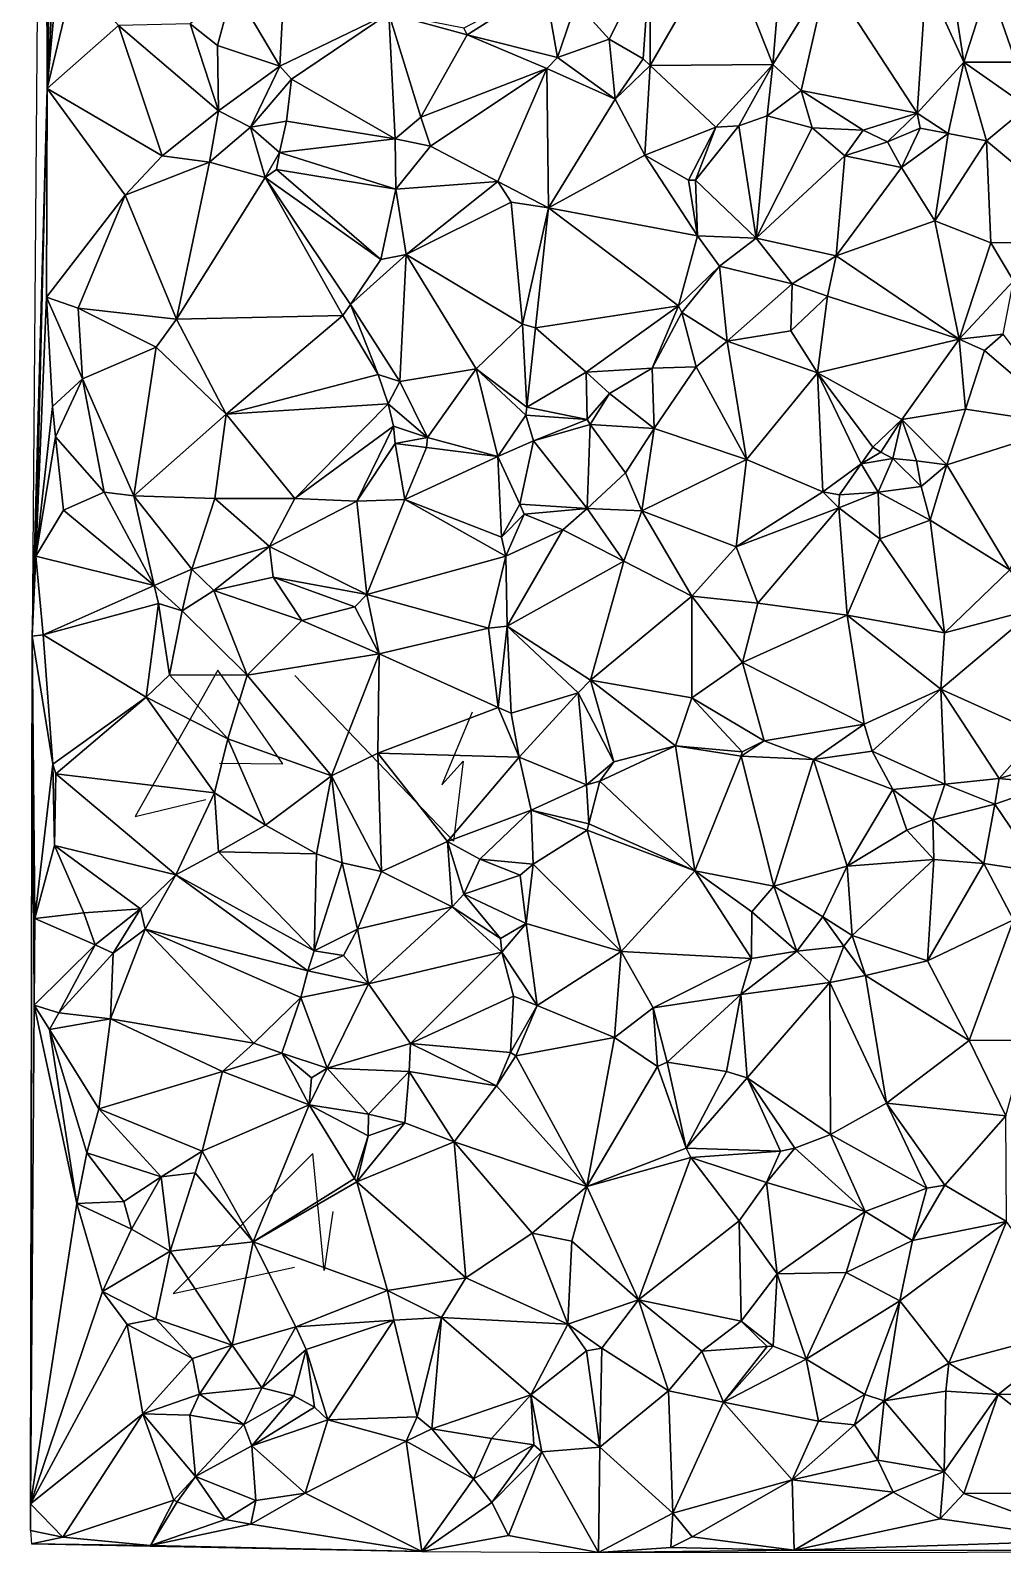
# Model space of a CAD drawing. Header units: metres. Extents: x -15 to 15, y -15.2 to 15.7.
# Drawn here: x -14.99 to -4.99, y -14.99 to 0.67 of the extents above; entities that cross this region are included whole.
import ezdxf

# ---------------------------------------------------------------- set-up
doc = ezdxf.new("R2010")
doc.units = ezdxf.units.M
doc.layers.add('CRACKS', color=1, linetype='Continuous')
doc.layers.add('STREET_MESH', color=7, linetype='Continuous')

msp = doc.modelspace()

# ---------------------------------------------------------------- linework, layer by layer
at = {"layer": 'CRACKS'}
for points in [[(-13.049, -6.866, 0.1), (-12.396, -6.874, 0.1), (-13.066, -5.911, 0.1), (-13.917, -7.415, 0.1), (-13.188, -7.242, 0.1)], [(-10.45, -6.341, 0.1), (-10.762, -7.09, 0.1), (-10.542, -6.846, 0.1), (-10.643, -7.668, 0.1), (-12.274, -5.963, 0.1)], [(-11.882, -11.481, 0.1), (-11.971, -12.086, 0.1), (-12.088, -10.884, 0.1), (-13.524, -12.325, 0.1), (-12.278, -12.053, 0.1)]]:
    msp.add_polyline3d(points, dxfattribs=at)
at = {"layer": 'STREET_MESH'}
for points in [[(-14.975, -5.561), (-14.823, 0.075), (-14.849, 10.313)], [(-14.823, 0.075), (-14.705, 7.824), (-14.849, 10.313)], [(-14.669, 7.386), (-14.705, 7.824), (-14.823, 0.075)], [(-14.533, 5.15), (-14.669, 7.386), (-14.823, 0.075)], [(-14.503, 3.61), (-14.533, 5.15), (-14.823, 0.075)], [(-14.543, 1.237), (-14.503, 3.61), (-14.823, 0.075)], [(-12.364, 1.574), (-12.909, 1.121), (-12.43, 0.308)], [(-11.306, 0.847), (-12.364, 1.574), (-12.43, 0.308)], [(-8.619, 1.418), (-8.619, 0.312), (-7.868, 1.618)], [(-8.619, 0.312), (-7.358, 0.322), (-7.868, 1.618)], [(-7.868, 1.618), (-7.358, 0.322), (-7.253, 1.552)], [(-9.041, 0.584), (-8.619, 1.418), (-9.381, 0.958)], [(-9.041, 0.584), (-8.69, 0.381), (-8.619, 1.418)], [(-8.619, 1.418), (-8.69, 0.381), (-8.619, 0.312)], [(-7.358, 0.322), (-6.795, 1.238), (-7.253, 1.552)], [(-14.087, 0.726), (-14.543, 1.237), (-14.823, 0.075)], [(-12.909, 1.121), (-13.352, 0.741), (-13.071, 0.52)], [(-12.909, 1.121), (-13.071, 0.52), (-12.43, 0.308)], [(-9.703, 1.136), (-10.536, 0.699), (-10.501, 0.628)], [(-9.572, 0.395), (-9.703, 1.136), (-10.501, 0.628)], [(-9.703, 1.136), (-9.572, 0.395), (-9.381, 0.958)], [(-6.795, 1.238), (-7.358, 0.322), (-7.065, 0.055)], [(-5.871, -0.176), (-6.795, 1.238), (-7.065, 0.055)], [(-5.871, -0.176), (-5.78, 1.2), (-6.795, 1.238)], [(-5.78, 1.2), (-5.871, -0.176), (-5.392, 0.347)], [(-5.519, 1.178), (-5.78, 1.2), (-5.392, 0.347)], [(-5.134, 1.15), (-5.519, 1.178), (-5.392, 0.347)], [(-4.856, 0.348), (-5.134, 1.15), (-5.392, 0.347)], [(-5.134, 1.15), (-4.856, 0.348), (-4.538, 0.979)], [(-9.572, 0.395), (-9.041, 0.584), (-9.381, 0.958)], [(-12.31, 0.173), (-11.306, 0.847), (-12.43, 0.308)], [(-12.31, 0.173), (-11.241, -0.441), (-11.306, 0.847)], [(-10.536, 0.699), (-11.306, 0.847), (-10.501, 0.628)], [(-11.306, 0.847), (-10.979, -0.22), (-10.501, 0.628)], [(-11.241, -0.441), (-10.979, -0.22), (-11.306, 0.847)], [(-13.64, -0.615), (-14.087, 0.726), (-14.823, 0.075)], [(-13.061, -0.152), (-13.352, 0.741), (-14.087, 0.726)], [(-13.061, -0.152), (-14.087, 0.726), (-13.64, -0.615)], [(-13.071, 0.52), (-13.352, 0.741), (-13.061, -0.152)], [(-10.979, -0.22), (-9.682, 0.282), (-10.501, 0.628)], [(-9.682, 0.282), (-9.572, 0.395), (-10.501, 0.628)], [(-13.071, 0.52), (-13.061, -0.152), (-12.43, 0.308)], [(-9.041, 0.584), (-9.572, 0.395), (-8.979, -0.034)], [(-8.69, 0.381), (-9.041, 0.584), (-8.979, -0.034)], [(-8.979, -0.034), (-9.572, 0.395), (-9.682, 0.282)], [(-8.69, 0.381), (-8.979, -0.034), (-8.619, 0.312)], [(-7.358, 0.322), (-8.619, 0.312), (-7.943, -0.321)], [(-7.705, -0.306), (-7.358, 0.322), (-7.943, -0.321)], [(-7.705, -0.306), (-7.416, -0.206), (-7.358, 0.322)], [(-7.358, 0.322), (-7.416, -0.206), (-7.065, 0.055)], [(-5.871, -0.176), (-5.552, -0.387), (-5.392, 0.347)], [(-5.552, -0.387), (-5.158, -0.463), (-5.392, 0.347)], [(-4.738, -0.111), (-4.856, 0.348), (-5.392, 0.347)], [(-5.158, -0.463), (-4.738, -0.111), (-5.392, 0.347)], [(-13.061, -0.152), (-12.73, -0.322), (-12.43, 0.308)], [(-12.73, -0.322), (-12.31, 0.173), (-12.43, 0.308)], [(-12.31, 0.173), (-12.73, -0.322), (-12.36, -0.258)], [(-11.241, -0.441), (-12.31, 0.173), (-12.36, -0.258)], [(-10.979, -0.22), (-10.88, -0.516), (-9.682, 0.282)], [(-9.682, 0.282), (-10.88, -0.516), (-10.185, -0.882)], [(-9.663, -1.151), (-9.682, 0.282), (-10.185, -0.882)], [(-9.663, -1.151), (-8.979, -0.034), (-9.682, 0.282)], [(-8.979, -0.034), (-8.672, -0.608), (-8.619, 0.312)], [(-8.619, 0.312), (-8.672, -0.608), (-7.943, -0.321)], [(-14.975, -5.561), (-14.94, -4.735), (-14.823, 0.075)], [(-14.823, 0.075), (-14.94, -4.735), (-14.828, -2.07)], [(-14.018, -1.022), (-14.823, 0.075), (-14.828, -2.07)], [(-14.018, -1.022), (-13.64, -0.615), (-14.823, 0.075)], [(-7.416, -0.206), (-6.951, -0.328), (-7.065, 0.055)], [(-6.951, -0.328), (-6.429, -0.352), (-7.065, 0.055)], [(-6.429, -0.352), (-5.871, -0.176), (-7.065, 0.055)], [(-13.151, -0.68), (-13.061, -0.152), (-13.64, -0.615)], [(-13.151, -0.68), (-12.73, -0.322), (-13.061, -0.152)], [(-9.663, -1.151), (-8.672, -0.608), (-8.979, -0.034)], [(-5.158, -0.463), (-3.921, -1.495), (-4.738, -0.111)], [(-12.73, -0.322), (-12.432, -0.583), (-12.36, -0.258)], [(-12.432, -0.583), (-11.241, -0.441), (-12.36, -0.258)], [(-11.241, -0.441), (-10.88, -0.516), (-10.979, -0.22)], [(-8.151, -0.867), (-7.705, -0.306), (-7.943, -0.321)], [(-7.53, -1.465), (-7.705, -0.306), (-8.151, -0.867)], [(-7.53, -1.465), (-7.416, -0.206), (-7.705, -0.306)], [(-7.416, -0.206), (-7.53, -1.465), (-6.951, -0.328)], [(-6.429, -0.352), (-6.176, -0.473), (-5.871, -0.176)], [(-6.176, -0.473), (-5.842, -0.332), (-5.871, -0.176)], [(-5.842, -0.332), (-5.552, -0.387), (-5.871, -0.176)], [(-12.73, -0.322), (-13.151, -0.68), (-12.581, -0.839)], [(-12.432, -0.583), (-12.73, -0.322), (-12.581, -0.839)], [(-11.241, -0.441), (-12.432, -0.583), (-11.235, -0.961)], [(-10.88, -0.516), (-11.241, -0.441), (-11.235, -0.961)], [(-7.943, -0.321), (-8.672, -0.608), (-8.225, -0.866)], [(-8.151, -0.867), (-7.943, -0.321), (-8.225, -0.866)], [(-6.951, -0.328), (-7.53, -1.465), (-6.615, -0.616)], [(-6.429, -0.352), (-6.951, -0.328), (-6.615, -0.616)], [(-6.176, -0.473), (-6.429, -0.352), (-6.615, -0.616)], [(-5.842, -0.332), (-6.176, -0.473), (-6.032, -0.737)], [(-5.552, -0.387), (-5.842, -0.332), (-6.032, -0.737)], [(-5.552, -0.387), (-6.032, -0.737), (-5.689, -1.286)], [(-5.158, -0.463), (-5.552, -0.387), (-5.689, -1.286)], [(-5.114, -1.512), (-5.158, -0.463), (-5.689, -1.286)], [(-5.114, -1.512), (-3.921, -1.495), (-5.158, -0.463)], [(-14.018, -1.022), (-13.151, -0.68), (-13.64, -0.615)], [(-12.463, -0.757), (-12.432, -0.583), (-12.581, -0.839)], [(-12.432, -0.583), (-12.463, -0.757), (-11.235, -0.961)], [(-10.88, -0.516), (-11.235, -0.961), (-10.185, -0.882)], [(-8.672, -0.608), (-9.663, -1.151), (-8.133, -1.44)], [(-8.672, -0.608), (-8.133, -1.44), (-8.225, -0.866)], [(-7.53, -1.465), (-6.707, -1.645), (-6.615, -0.616)], [(-6.707, -1.645), (-6.032, -0.737), (-6.615, -0.616)], [(-6.032, -0.737), (-6.176, -0.473), (-6.615, -0.616)], [(-13.151, -0.68), (-14.018, -1.022), (-13.491, -2.298)], [(-12.581, -0.839), (-13.151, -0.68), (-13.491, -2.298)], [(-11.39, -1.684), (-12.463, -0.757), (-12.581, -0.839)], [(-11.235, -0.961), (-12.463, -0.757), (-11.39, -1.684)], [(-6.032, -0.737), (-6.707, -1.645), (-5.689, -1.286)], [(-11.78, -2.26), (-12.581, -0.839), (-13.491, -2.298)], [(-12.581, -0.839), (-11.78, -2.26), (-11.703, -2.145)], [(-11.39, -1.684), (-12.581, -0.839), (-11.703, -2.145)], [(-11.235, -0.961), (-11.13, -1.631), (-10.185, -0.882)], [(-10.185, -0.882), (-11.13, -1.631), (-10.05, -1.094)], [(-9.663, -1.151), (-10.185, -0.882), (-10.05, -1.094)], [(-8.133, -1.44), (-8.151, -0.867), (-8.225, -0.866)], [(-7.53, -1.465), (-8.151, -0.867), (-8.133, -1.44)], [(-14.503, -2.183), (-14.018, -1.022), (-14.828, -2.07)], [(-14.018, -1.022), (-14.503, -2.183), (-13.491, -2.298)], [(-11.235, -0.961), (-11.39, -1.684), (-11.13, -1.631)], [(-11.13, -1.631), (-9.933, -2.349), (-10.05, -1.094)], [(-9.933, -2.349), (-9.663, -1.151), (-10.05, -1.094)], [(-9.799, -2.385), (-9.663, -1.151), (-9.933, -2.349)], [(-9.663, -1.151), (-9.799, -2.385), (-8.326, -2.161)], [(-8.133, -1.44), (-9.663, -1.151), (-8.326, -2.161)], [(-6.707, -1.645), (-5.44, -2.504), (-5.689, -1.286)], [(-5.44, -2.504), (-5.114, -1.512), (-5.689, -1.286)], [(-8.133, -1.44), (-8.326, -2.161), (-7.904, -1.751)], [(-7.53, -1.465), (-8.133, -1.44), (-7.904, -1.751)], [(-7.158, -1.934), (-7.53, -1.465), (-7.904, -1.751)], [(-7.53, -1.465), (-7.158, -1.934), (-6.707, -1.645)], [(-5.114, -1.512), (-5.44, -2.504), (-4.88, -1.901)], [(-3.921, -1.495), (-5.114, -1.512), (-4.88, -1.901)], [(-11.193, -2.938), (-11.13, -1.631), (-11.703, -2.145)], [(-11.13, -1.631), (-11.39, -1.684), (-11.703, -2.145)], [(-11.13, -1.631), (-11.193, -2.938), (-10.409, -2.807)], [(-9.933, -2.349), (-11.13, -1.631), (-10.409, -2.807)], [(-7.158, -1.934), (-6.796, -2.062), (-6.707, -1.645)], [(-6.707, -1.645), (-6.796, -2.062), (-5.44, -2.504)], [(-8.326, -2.161), (-8.292, -2.228), (-7.904, -1.751)], [(-8.292, -2.228), (-7.825, -2.525), (-7.904, -1.751)], [(-7.825, -2.525), (-7.158, -1.934), (-7.904, -1.751)], [(-7.158, -1.934), (-7.825, -2.525), (-7.173, -2.417)], [(-6.796, -2.062), (-7.158, -1.934), (-7.173, -2.417)], [(-5.44, -2.504), (-4.989, -2.453), (-4.88, -1.901)], [(-14.94, -4.735), (-14.767, -3.197), (-14.828, -2.07)], [(-14.459, -2.912), (-14.503, -2.183), (-14.828, -2.07)], [(-14.767, -3.197), (-14.459, -2.912), (-14.828, -2.07)], [(-14.503, -2.183), (-13.701, -2.584), (-13.491, -2.298)], [(-13.701, -2.584), (-14.503, -2.183), (-14.459, -2.912)], [(-11.78, -2.26), (-11.418, -2.865), (-11.703, -2.145)], [(-11.418, -2.865), (-11.193, -2.938), (-11.703, -2.145)], [(-8.326, -2.161), (-9.799, -2.385), (-9.278, -2.844)], [(-8.326, -2.161), (-9.278, -2.844), (-8.598, -2.802)], [(-8.292, -2.228), (-8.326, -2.161), (-8.598, -2.802)], [(-6.796, -2.062), (-7.173, -2.417), (-6.896, -2.851)], [(-5.44, -2.504), (-6.796, -2.062), (-6.896, -2.851)], [(-13.701, -2.584), (-12.979, -3.274), (-13.491, -2.298)], [(-12.979, -3.274), (-11.78, -2.26), (-13.491, -2.298)], [(-11.418, -2.865), (-11.78, -2.26), (-12.979, -3.274)], [(-9.933, -2.349), (-10.409, -2.807), (-9.886, -3.202)], [(-9.799, -2.385), (-9.933, -2.349), (-9.886, -3.202)], [(-8.145, -2.788), (-8.292, -2.228), (-8.598, -2.802)], [(-8.145, -2.788), (-7.825, -2.525), (-8.292, -2.228)], [(-9.278, -2.844), (-9.799, -2.385), (-9.886, -3.202)], [(-7.173, -2.417), (-7.825, -2.525), (-6.896, -2.851)], [(-6.03, -3.33), (-5.44, -2.504), (-6.896, -2.851)], [(-6.03, -3.33), (-5.374, -3.222), (-5.44, -2.504)], [(-4.989, -2.453), (-5.44, -2.504), (-5.18, -2.619)], [(-5.44, -2.504), (-5.374, -3.222), (-5.18, -2.619)], [(-4.284, -3.388), (-4.989, -2.453), (-5.18, -2.619)], [(-13.932, -4.114), (-13.701, -2.584), (-14.459, -2.912)], [(-13.701, -2.584), (-13.932, -4.114), (-12.979, -3.274)], [(-7.825, -2.525), (-8.145, -2.788), (-7.628, -3.74)], [(-7.825, -2.525), (-7.628, -3.74), (-6.896, -2.851)], [(-5.374, -3.222), (-4.284, -3.388), (-5.18, -2.619)], [(-11.193, -2.938), (-10.91, -3.516), (-10.409, -2.807)], [(-10.409, -2.807), (-10.91, -3.516), (-10.186, -3.71)], [(-10.409, -2.807), (-9.899, -3.285), (-9.886, -3.202)], [(-9.899, -3.285), (-10.409, -2.807), (-10.186, -3.71)], [(-8.598, -2.802), (-9.278, -2.844), (-9.037, -3.061)], [(-8.577, -3.422), (-8.598, -2.802), (-9.037, -3.061)], [(-8.577, -3.422), (-8.145, -2.788), (-8.598, -2.802)], [(-8.145, -2.788), (-8.577, -3.422), (-7.628, -3.74)], [(-14.459, -2.912), (-14.767, -3.197), (-14.735, -3.509)], [(-14.236, -4.078), (-14.459, -2.912), (-14.735, -3.509)], [(-14.236, -4.078), (-13.932, -4.114), (-14.459, -2.912)], [(-11.314, -3.168), (-11.418, -2.865), (-12.979, -3.274)], [(-11.418, -2.865), (-11.314, -3.168), (-11.193, -2.938)], [(-11.314, -3.168), (-10.91, -3.516), (-11.193, -2.938)], [(-9.267, -3.331), (-9.278, -2.844), (-9.886, -3.202)], [(-9.278, -2.844), (-9.267, -3.331), (-9.037, -3.061)], [(-7.628, -3.74), (-6.841, -4.074), (-6.896, -2.851)], [(-6.329, -3.613), (-6.03, -3.33), (-6.896, -2.851)], [(-6.841, -4.074), (-6.448, -3.785), (-6.896, -2.851)], [(-6.448, -3.785), (-6.329, -3.613), (-6.896, -2.851)], [(-9.267, -3.331), (-9.236, -3.38), (-9.037, -3.061)], [(-9.236, -3.38), (-8.577, -3.422), (-9.037, -3.061)], [(-14.767, -3.197), (-14.94, -4.735), (-14.735, -3.509)], [(-13.932, -4.114), (-13.098, -4.144), (-12.979, -3.274)], [(-13.098, -4.144), (-12.273, -4.142), (-12.979, -3.274)], [(-12.273, -4.142), (-11.314, -3.168), (-12.979, -3.274)], [(-11.314, -3.168), (-12.273, -4.142), (-11.26, -3.4)], [(-10.91, -3.516), (-11.314, -3.168), (-11.26, -3.4)], [(-9.818, -3.548), (-9.899, -3.285), (-10.186, -3.71)], [(-9.899, -3.285), (-9.267, -3.331), (-9.886, -3.202)], [(-9.899, -3.285), (-9.818, -3.548), (-9.267, -3.331)], [(-5.374, -3.222), (-6.03, -3.33), (-5.568, -3.797)], [(-5.374, -3.222), (-5.568, -3.797), (-4.284, -3.388)], [(-12.273, -4.142), (-11.635, -4.169), (-11.26, -3.4)], [(-11.26, -3.4), (-11.635, -4.169), (-11.243, -3.576)], [(-10.91, -3.516), (-11.26, -3.4), (-11.243, -3.576)], [(-9.267, -3.331), (-9.818, -3.548), (-9.236, -3.38)], [(-9.818, -3.548), (-9.267, -4.246), (-9.236, -3.38)], [(-9.236, -3.38), (-9.267, -4.246), (-8.874, -3.88)], [(-8.577, -3.422), (-9.236, -3.38), (-8.874, -3.88)], [(-8.703, -4.27), (-8.577, -3.422), (-8.874, -3.88)], [(-7.628, -3.74), (-8.577, -3.422), (-8.703, -4.27)], [(-6.329, -3.613), (-6.245, -3.667), (-6.03, -3.33)], [(-6.245, -3.667), (-6.122, -3.731), (-6.03, -3.33)], [(-6.122, -3.731), (-5.878, -3.754), (-6.03, -3.33)], [(-6.03, -3.33), (-5.878, -3.754), (-5.568, -3.797)], [(-5.568, -3.797), (-4.918, -4.878), (-4.284, -3.388)], [(-14.94, -4.735), (-14.655, -4.263), (-14.735, -3.509)], [(-14.655, -4.263), (-14.236, -4.078), (-14.735, -3.509)], [(-11.635, -4.169), (-11.141, -4.152), (-11.243, -3.576)], [(-10.918, -3.617), (-10.91, -3.516), (-11.243, -3.576)], [(-11.141, -4.152), (-10.918, -3.617), (-11.243, -3.576)], [(-10.91, -3.516), (-10.918, -3.617), (-10.186, -3.71)], [(-9.959, -4.2), (-9.818, -3.548), (-10.186, -3.71)], [(-9.959, -4.2), (-9.267, -4.246), (-9.818, -3.548)], [(-10.918, -3.617), (-11.141, -4.152), (-10.186, -3.71)], [(-11.141, -4.152), (-10.148, -4.542), (-10.186, -3.71)], [(-10.148, -4.542), (-9.959, -4.2), (-10.186, -3.71)], [(-7.628, -3.74), (-8.703, -4.27), (-7.733, -4.64)], [(-6.841, -4.074), (-7.628, -3.74), (-7.733, -4.64)], [(-6.448, -3.785), (-6.245, -3.667), (-6.329, -3.613)], [(-6.122, -3.731), (-6.245, -3.667), (-6.448, -3.785)], [(-6.122, -3.731), (-6.448, -3.785), (-6.274, -4.076)], [(-5.831, -4.02), (-6.122, -3.731), (-6.274, -4.076)], [(-5.878, -3.754), (-6.122, -3.731), (-5.831, -4.02)], [(-5.878, -3.754), (-5.831, -4.02), (-5.568, -3.797)], [(-9.267, -4.246), (-8.703, -4.27), (-8.874, -3.88)], [(-6.672, -4.106), (-6.448, -3.785), (-6.841, -4.074)], [(-6.448, -3.785), (-6.672, -4.106), (-6.274, -4.076)], [(-5.831, -4.02), (-5.739, -4.364), (-5.568, -3.797)], [(-5.739, -4.364), (-4.918, -4.878), (-5.568, -3.797)], [(-5.739, -4.364), (-5.831, -4.02), (-6.274, -4.076)], [(-13.721, -5.037), (-14.236, -4.078), (-14.655, -4.263)], [(-14.236, -4.078), (-13.721, -5.037), (-13.932, -4.114)], [(-13.332, -4.87), (-13.098, -4.144), (-13.932, -4.114)], [(-13.721, -5.037), (-13.332, -4.87), (-13.932, -4.114)], [(-13.332, -4.87), (-12.534, -4.638), (-13.098, -4.144)], [(-12.534, -4.638), (-12.273, -4.142), (-13.098, -4.144)], [(-12.273, -4.142), (-12.534, -4.638), (-11.635, -4.169)], [(-12.534, -4.638), (-11.534, -5.132), (-11.635, -4.169)], [(-11.534, -5.132), (-11.141, -4.152), (-11.635, -4.169)], [(-11.534, -5.132), (-10.105, -4.736), (-11.141, -4.152)], [(-10.105, -4.736), (-10.148, -4.542), (-11.141, -4.152)], [(-9.915, -4.303), (-9.959, -4.2), (-10.148, -4.542)], [(-9.959, -4.2), (-9.915, -4.303), (-9.267, -4.246)], [(-6.678, -4.238), (-6.841, -4.074), (-7.733, -4.64)], [(-6.672, -4.106), (-6.841, -4.074), (-6.678, -4.238)], [(-6.678, -4.238), (-6.257, -4.558), (-6.274, -4.076)], [(-6.672, -4.106), (-6.678, -4.238), (-6.274, -4.076)], [(-6.257, -4.558), (-5.739, -4.364), (-6.274, -4.076)], [(-13.721, -5.037), (-14.655, -4.263), (-14.94, -4.735)], [(-10.105, -4.736), (-9.915, -4.303), (-10.148, -4.542)], [(-9.915, -4.303), (-10.105, -4.736), (-9.517, -4.465)], [(-9.267, -4.246), (-9.915, -4.303), (-9.517, -4.465)], [(-8.889, -4.786), (-9.267, -4.246), (-9.517, -4.465)], [(-9.267, -4.246), (-8.889, -4.786), (-8.703, -4.27)], [(-8.889, -4.786), (-8.189, -5.149), (-8.703, -4.27)], [(-8.703, -4.27), (-8.189, -5.149), (-7.733, -4.64)], [(-7.512, -5.221), (-6.678, -4.238), (-7.733, -4.64)], [(-6.678, -4.238), (-7.512, -5.221), (-6.592, -5.344)], [(-6.257, -4.558), (-6.678, -4.238), (-6.592, -5.344)], [(-5.739, -4.364), (-6.257, -4.558), (-5.59, -5.525)], [(-4.918, -4.878), (-5.739, -4.364), (-5.59, -5.525)], [(-10.105, -4.736), (-10.09, -5.457), (-9.517, -4.465)], [(-10.09, -5.457), (-8.889, -4.786), (-9.517, -4.465)], [(-13.106, -5.09), (-12.534, -4.638), (-13.332, -4.87)], [(-12.534, -4.638), (-13.106, -5.09), (-12.497, -4.954)], [(-11.534, -5.132), (-12.534, -4.638), (-12.497, -4.954)], [(-8.189, -5.149), (-7.512, -5.221), (-7.733, -4.64)], [(-6.257, -4.558), (-6.592, -5.344), (-5.59, -5.525)], [(-14.94, -4.735), (-14.975, -5.561), (-14.862, -5.545)], [(-13.721, -5.037), (-14.94, -4.735), (-14.862, -5.545)], [(-10.105, -4.736), (-11.534, -5.132), (-10.281, -5.477)], [(-10.09, -5.457), (-10.105, -4.736), (-10.281, -5.477)], [(-8.889, -4.786), (-10.09, -5.457), (-9.231, -6.011)], [(-8.189, -5.149), (-8.889, -4.786), (-9.231, -6.011)], [(-13.332, -4.87), (-13.721, -5.037), (-13.432, -5.3)], [(-13.106, -5.09), (-13.332, -4.87), (-13.432, -5.3)], [(-13.106, -5.09), (-12.203, -5.398), (-12.497, -4.954)], [(-12.203, -5.398), (-11.656, -5.258), (-12.497, -4.954)], [(-11.656, -5.258), (-11.534, -5.132), (-12.497, -4.954)], [(-4.646, -5.274), (-4.918, -4.878), (-5.59, -5.525)], [(-13.675, -5.223), (-13.721, -5.037), (-14.862, -5.545)], [(-13.721, -5.037), (-13.675, -5.223), (-13.432, -5.3)], [(-12.766, -5.961), (-13.106, -5.09), (-13.432, -5.3)], [(-12.203, -5.398), (-13.106, -5.09), (-12.766, -5.961)], [(-11.534, -5.132), (-11.656, -5.258), (-11.408, -5.742)], [(-11.534, -5.132), (-11.408, -5.742), (-10.281, -5.477)], [(-8.189, -5.149), (-9.231, -6.011), (-8.19, -6.195)], [(-7.668, -5.832), (-8.189, -5.149), (-8.19, -6.195)], [(-7.512, -5.221), (-8.189, -5.149), (-7.668, -5.832)], [(-13.805, -6.188), (-13.675, -5.223), (-14.862, -5.545)], [(-13.564, -5.956), (-13.675, -5.223), (-13.805, -6.188)], [(-13.675, -5.223), (-13.564, -5.956), (-13.432, -5.3)], [(-13.564, -5.956), (-12.766, -5.961), (-13.432, -5.3)], [(-11.656, -5.258), (-12.203, -5.398), (-11.408, -5.742)], [(-7.512, -5.221), (-7.668, -5.832), (-6.592, -5.344)], [(-5.629, -6.105), (-4.646, -5.274), (-5.59, -5.525)], [(-4.617, -6.56), (-4.646, -5.274), (-5.629, -6.105)], [(-11.408, -5.742), (-12.203, -5.398), (-12.766, -5.961)], [(-11.408, -5.742), (-10.184, -6.293), (-10.281, -5.477)], [(-10.184, -6.293), (-10.09, -5.457), (-10.281, -5.477)], [(-10.09, -5.457), (-10.184, -6.293), (-10.047, -6.351)], [(-10.09, -5.457), (-9.358, -6.144), (-9.231, -6.011)], [(-9.358, -6.144), (-10.09, -5.457), (-10.047, -6.351)], [(-6.592, -5.344), (-7.668, -5.832), (-6.417, -6.466)], [(-6.592, -5.344), (-5.629, -6.105), (-5.59, -5.525)], [(-5.629, -6.105), (-6.592, -5.344), (-6.417, -6.466)], [(-14.993, -14.488), (-14.975, -5.561), (-14.994, -14.764)], [(-14.957, -9.356), (-14.975, -5.561), (-14.993, -14.488)], [(-14.975, -5.561), (-14.765, -6.877), (-14.862, -5.545)], [(-14.975, -5.561), (-14.957, -9.356), (-14.948, -8.466)], [(-14.765, -6.877), (-14.975, -5.561), (-14.948, -8.466)], [(-14.765, -6.877), (-13.805, -6.188), (-14.862, -5.545)], [(-11.408, -5.742), (-12.766, -5.961), (-11.897, -6.997)], [(-11.421, -6.765), (-11.408, -5.742), (-11.897, -6.997)], [(-10.184, -6.293), (-11.408, -5.742), (-11.421, -6.765)], [(-7.447, -6.638), (-7.668, -5.832), (-8.19, -6.195)], [(-7.668, -5.832), (-7.447, -6.638), (-6.417, -6.466)], [(-12.963, -6.616), (-13.564, -5.956), (-13.805, -6.188)], [(-13.564, -5.956), (-12.963, -6.616), (-12.766, -5.961)], [(-12.766, -5.961), (-12.963, -6.616), (-11.897, -6.997)], [(-9.358, -6.144), (-8.992, -6.854), (-9.231, -6.011)], [(-9.231, -6.011), (-8.359, -6.689), (-8.19, -6.195)], [(-9.231, -6.011), (-8.992, -6.854), (-8.359, -6.689)], [(-6.335, -6.742), (-5.629, -6.105), (-6.417, -6.466)], [(-5.629, -6.105), (-6.335, -6.742), (-5.589, -7.083)], [(-5.029, -7.024), (-5.629, -6.105), (-5.589, -7.083)], [(-4.617, -6.56), (-5.629, -6.105), (-5.029, -7.024)], [(-13.805, -6.188), (-14.765, -6.877), (-14.731, -6.977)], [(-13.805, -6.188), (-14.731, -6.977), (-13.102, -7.173)], [(-12.963, -6.616), (-13.805, -6.188), (-13.102, -7.173)], [(-9.968, -6.804), (-9.358, -6.144), (-10.047, -6.351)], [(-9.358, -6.144), (-9.968, -6.804), (-9.273, -7.09)], [(-8.992, -6.854), (-9.358, -6.144), (-9.273, -7.09)], [(-8.359, -6.689), (-7.671, -6.75), (-8.19, -6.195)], [(-7.671, -6.75), (-7.447, -6.638), (-8.19, -6.195)], [(-9.968, -6.804), (-10.184, -6.293), (-11.421, -6.765)], [(-10.184, -6.293), (-9.968, -6.804), (-10.047, -6.351)], [(-6.417, -6.466), (-7.447, -6.638), (-6.939, -6.828)], [(-6.335, -6.742), (-6.417, -6.466), (-6.939, -6.828)], [(-4.58, -6.889), (-4.617, -6.56), (-5.029, -7.024)], [(-12.575, -7.505), (-12.963, -6.616), (-13.102, -7.173)], [(-12.963, -6.616), (-12.575, -7.505), (-11.897, -6.997)], [(-8.359, -6.689), (-9.137, -7.05), (-8.161, -7.973)], [(-8.992, -6.854), (-9.137, -7.05), (-8.359, -6.689)], [(-7.681, -6.793), (-8.359, -6.689), (-8.161, -7.973)], [(-7.681, -6.793), (-7.671, -6.75), (-8.359, -6.689)], [(-7.447, -6.638), (-7.681, -6.793), (-6.939, -6.828)], [(-7.671, -6.75), (-7.681, -6.793), (-7.447, -6.638)], [(-14.748, -7.713), (-14.765, -6.877), (-14.948, -8.466)], [(-14.765, -6.877), (-14.748, -7.713), (-14.731, -6.977)], [(-11.384, -7.98), (-11.421, -6.765), (-11.897, -6.997)], [(-11.384, -7.98), (-10.704, -7.672), (-11.421, -6.765)], [(-10.704, -7.672), (-9.968, -6.804), (-11.421, -6.765)], [(-9.843, -7.349), (-9.968, -6.804), (-10.704, -7.672)], [(-9.968, -6.804), (-9.843, -7.349), (-9.273, -7.09)], [(-9.137, -7.05), (-8.992, -6.854), (-9.273, -7.09)], [(-7.348, -8.132), (-7.681, -6.793), (-8.161, -7.973)], [(-7.681, -6.793), (-7.348, -8.132), (-6.939, -6.828)], [(-7.348, -8.132), (-6.591, -7.926), (-6.939, -6.828)], [(-6.122, -7.139), (-6.335, -6.742), (-6.939, -6.828)], [(-6.591, -7.926), (-6.122, -7.139), (-6.939, -6.828)], [(-6.335, -6.742), (-6.122, -7.139), (-5.589, -7.083)], [(-4.471, -7.08), (-4.58, -6.889), (-5.029, -7.024)], [(-14.748, -7.713), (-13.498, -8.016), (-14.731, -6.977)], [(-14.731, -6.977), (-13.498, -8.016), (-13.102, -7.173)], [(-12.575, -7.505), (-12.05, -7.798), (-11.897, -6.997)], [(-12.05, -7.798), (-11.787, -7.893), (-11.897, -6.997)], [(-11.787, -7.893), (-11.384, -7.98), (-11.897, -6.997)], [(-5.074, -7.287), (-5.029, -7.024), (-5.589, -7.083)], [(-4.471, -7.08), (-5.029, -7.024), (-5.074, -7.287)], [(-13.498, -8.016), (-13.059, -7.78), (-13.102, -7.173)], [(-13.059, -7.78), (-12.575, -7.505), (-13.102, -7.173)], [(-9.843, -7.349), (-9.25, -7.492), (-9.273, -7.09)], [(-9.25, -7.492), (-9.137, -7.05), (-9.273, -7.09)], [(-9.137, -7.05), (-9.25, -7.492), (-8.161, -7.973)], [(-6.122, -7.139), (-6.591, -7.926), (-5.977, -7.556)], [(-6.122, -7.139), (-5.711, -7.448), (-5.589, -7.083)], [(-5.711, -7.448), (-6.122, -7.139), (-5.977, -7.556)], [(-5.711, -7.448), (-5.074, -7.287), (-5.589, -7.083)], [(-4.6, -7.987), (-4.471, -7.08), (-5.074, -7.287)], [(-9.843, -7.349), (-10.704, -7.672), (-10.372, -7.856)], [(-9.821, -7.907), (-9.843, -7.349), (-10.372, -7.856)], [(-9.267, -7.555), (-9.843, -7.349), (-9.821, -7.907)], [(-9.25, -7.492), (-9.843, -7.349), (-9.267, -7.555)], [(-5.711, -7.448), (-5.186, -7.899), (-5.074, -7.287)], [(-5.186, -7.899), (-4.6, -7.987), (-5.074, -7.287)], [(-12.05, -7.798), (-12.575, -7.505), (-13.059, -7.78)], [(-9.25, -7.492), (-9.267, -7.555), (-8.161, -7.973)], [(-5.7, -7.858), (-5.711, -7.448), (-5.977, -7.556)], [(-5.7, -7.858), (-5.186, -7.899), (-5.711, -7.448)], [(-10.655, -8.344), (-10.704, -7.672), (-11.384, -7.98)], [(-10.704, -7.672), (-10.536, -8.216), (-10.372, -7.856)], [(-10.655, -8.344), (-10.536, -8.216), (-10.704, -7.672)], [(-8.917, -8.805), (-9.267, -7.555), (-9.821, -7.907)], [(-9.267, -7.555), (-8.917, -8.805), (-8.161, -7.973)], [(-6.591, -7.926), (-5.7, -7.858), (-5.977, -7.556)], [(-14.444, -8.405), (-14.748, -7.713), (-14.948, -8.466)], [(-13.862, -8.365), (-14.748, -7.713), (-14.444, -8.405)], [(-13.498, -8.016), (-14.748, -7.713), (-13.862, -8.365)], [(-13.498, -8.016), (-12.075, -8.799), (-13.059, -7.78)], [(-12.075, -8.799), (-12.05, -7.798), (-13.059, -7.78)], [(-11.787, -7.893), (-12.05, -7.798), (-12.075, -8.799)], [(-11.787, -7.893), (-12.075, -8.799), (-11.63, -8.574)], [(-11.384, -7.98), (-11.787, -7.893), (-11.63, -8.574)], [(-10.655, -8.344), (-11.384, -7.98), (-11.63, -8.574)], [(-10.536, -8.216), (-9.957, -8.018), (-10.372, -7.856)], [(-9.957, -8.018), (-9.821, -7.907), (-10.372, -7.856)], [(-9.821, -7.907), (-9.957, -8.018), (-9.893, -8.515)], [(-8.917, -8.805), (-9.821, -7.907), (-9.893, -8.515)], [(-8.161, -7.973), (-8.917, -8.805), (-7.576, -8.875)], [(-7.574, -8.397), (-8.161, -7.973), (-7.576, -8.875)], [(-7.574, -8.397), (-7.348, -8.132), (-8.161, -7.973)], [(-6.591, -7.926), (-7.348, -8.132), (-6.844, -8.449)], [(-6.54, -8.64), (-6.591, -7.926), (-6.844, -8.449)], [(-6.54, -8.64), (-5.7, -7.858), (-6.591, -7.926)], [(-5.7, -7.858), (-6.54, -8.64), (-5.766, -8.899)], [(-5.186, -7.899), (-5.7, -7.858), (-5.766, -8.899)], [(-5.186, -7.899), (-5.766, -8.899), (-4.882, -8.48)], [(-4.6, -7.987), (-5.186, -7.899), (-4.882, -8.48)], [(-13.498, -8.016), (-13.862, -8.365), (-13.813, -8.576)], [(-12.139, -9.004), (-13.498, -8.016), (-13.813, -8.576)], [(-12.139, -9.004), (-12.075, -8.799), (-13.498, -8.016)], [(-9.957, -8.018), (-10.536, -8.216), (-9.893, -8.515)], [(-7.348, -8.132), (-7.574, -8.397), (-7.109, -8.8)], [(-7.348, -8.132), (-7.109, -8.8), (-6.844, -8.449)], [(-10.158, -8.671), (-10.536, -8.216), (-10.655, -8.344)], [(-10.536, -8.216), (-10.158, -8.671), (-9.893, -8.515)], [(-14.328, -8.736), (-14.444, -8.405), (-14.948, -8.466)], [(-14.328, -8.736), (-13.862, -8.365), (-14.444, -8.405)], [(-14.328, -8.736), (-14.142, -8.822), (-13.862, -8.365)], [(-13.862, -8.365), (-14.142, -8.822), (-13.813, -8.576)], [(-11.517, -9.137), (-10.655, -8.344), (-11.63, -8.574)], [(-10.145, -8.813), (-10.655, -8.344), (-11.517, -9.137)], [(-10.158, -8.671), (-10.655, -8.344), (-10.145, -8.813)], [(-7.109, -8.8), (-7.574, -8.397), (-7.576, -8.875)], [(-7.109, -8.8), (-6.627, -8.75), (-6.844, -8.449)], [(-6.627, -8.75), (-6.54, -8.64), (-6.844, -8.449)], [(-14.957, -9.356), (-14.328, -8.736), (-14.948, -8.466)], [(-14.142, -8.822), (-14.17, -9.498), (-13.813, -8.576)], [(-14.17, -9.498), (-12.696, -9.748), (-13.813, -8.576)], [(-12.214, -9.278), (-12.139, -9.004), (-13.813, -8.576)], [(-12.696, -9.748), (-12.214, -9.278), (-13.813, -8.576)], [(-11.63, -8.574), (-12.075, -8.799), (-11.775, -8.847)], [(-11.517, -9.137), (-11.63, -8.574), (-11.775, -8.847)], [(-10.158, -8.671), (-10.145, -8.813), (-9.893, -8.515)], [(-9.893, -8.515), (-10.145, -8.813), (-9.781, -9.361)], [(-8.917, -8.805), (-9.893, -8.515), (-9.781, -9.361)], [(-5.766, -8.899), (-5.337, -9.72), (-4.882, -8.48)], [(-5.337, -9.72), (-4.747, -9.717), (-4.882, -8.48)], [(-14.702, -9.435), (-14.328, -8.736), (-14.957, -9.356)], [(-14.702, -9.435), (-14.142, -8.822), (-14.328, -8.736)], [(-6.771, -9.123), (-6.627, -8.75), (-7.109, -8.8)], [(-6.771, -9.123), (-6.405, -9.052), (-6.627, -8.75)], [(-6.405, -9.052), (-6.54, -8.64), (-6.627, -8.75)], [(-6.54, -8.64), (-6.405, -9.052), (-5.766, -8.899)], [(-14.142, -8.822), (-14.702, -9.435), (-14.17, -9.498)], [(-12.075, -8.799), (-12.139, -9.004), (-11.775, -8.847)], [(-12.139, -9.004), (-11.517, -9.137), (-11.775, -8.847)], [(-10.145, -8.813), (-11.517, -9.137), (-11.085, -9.752)], [(-10.025, -9.265), (-10.145, -8.813), (-11.085, -9.752)], [(-10.145, -8.813), (-10.025, -9.265), (-9.781, -9.361)], [(-8.985, -9.691), (-8.917, -8.805), (-9.781, -9.361)], [(-8.917, -8.805), (-8.985, -9.691), (-8.587, -9.384)], [(-8.917, -8.805), (-8.587, -9.384), (-7.576, -8.875)], [(-7.576, -8.875), (-8.587, -9.384), (-7.685, -9.248)], [(-7.109, -8.8), (-7.576, -8.875), (-7.685, -9.248)], [(-6.771, -9.123), (-7.109, -8.8), (-7.685, -9.248)], [(-6.405, -9.052), (-5.337, -9.72), (-5.766, -8.899)], [(-11.517, -9.137), (-12.139, -9.004), (-12.214, -9.278)], [(-6.405, -9.052), (-6.771, -9.123), (-6.189, -10.367)], [(-5.337, -9.72), (-6.405, -9.052), (-6.189, -10.367)], [(-11.943, -10.005), (-11.517, -9.137), (-12.214, -9.278)], [(-11.517, -9.137), (-11.943, -10.005), (-11.085, -9.752)], [(-7.621, -10.104), (-6.771, -9.123), (-7.685, -9.248)], [(-6.762, -10.689), (-6.771, -9.123), (-7.621, -10.104)], [(-6.771, -9.123), (-6.762, -10.689), (-6.189, -10.367)], [(-14.517, -11.398), (-14.957, -9.356), (-14.993, -14.488)], [(-14.517, -11.398), (-14.799, -9.606), (-14.957, -9.356)], [(-14.799, -9.606), (-14.702, -9.435), (-14.957, -9.356)], [(-12.696, -9.748), (-12.409, -9.85), (-12.214, -9.278)], [(-12.409, -9.85), (-11.943, -10.005), (-12.214, -9.278)], [(-10.057, -9.845), (-10.025, -9.265), (-11.085, -9.752)], [(-10.025, -9.265), (-10.057, -9.845), (-9.781, -9.361)], [(-10.057, -9.845), (-10.002, -9.877), (-9.781, -9.361)], [(-10.002, -9.877), (-8.985, -9.691), (-9.781, -9.361)], [(-8.587, -9.384), (-8.985, -9.691), (-8.543, -9.989)], [(-8.587, -9.384), (-8.444, -9.944), (-7.685, -9.248)], [(-8.444, -9.944), (-8.587, -9.384), (-8.543, -9.989)], [(-8.444, -9.944), (-7.832, -10.041), (-7.685, -9.248)], [(-7.832, -10.041), (-7.621, -10.104), (-7.685, -9.248)], [(-14.702, -9.435), (-14.799, -9.606), (-14.17, -9.498)], [(-14.799, -9.606), (-14.29, -10.425), (-14.17, -9.498)], [(-14.29, -10.425), (-13.019, -10.038), (-14.17, -9.498)], [(-13.019, -10.038), (-12.696, -9.748), (-14.17, -9.498)], [(-14.799, -9.606), (-14.517, -11.398), (-14.413, -10.875)], [(-14.29, -10.425), (-14.799, -9.606), (-14.413, -10.875)], [(-8.985, -9.691), (-10.002, -9.877), (-9.272, -11.223)], [(-8.543, -9.989), (-8.985, -9.691), (-9.272, -11.223)], [(-12.409, -9.85), (-12.696, -9.748), (-13.019, -10.038)], [(-12.409, -9.85), (-13.019, -10.038), (-12.128, -10.384)], [(-12.104, -10.104), (-12.409, -9.85), (-12.128, -10.384)], [(-12.409, -9.85), (-12.104, -10.104), (-11.943, -10.005)], [(-11.943, -10.005), (-11.097, -10.039), (-11.085, -9.752)], [(-11.097, -10.039), (-10.201, -10.186), (-11.085, -9.752)], [(-10.201, -10.186), (-10.057, -9.845), (-11.085, -9.752)], [(-10.002, -9.877), (-10.057, -9.845), (-10.201, -10.186)], [(-4.961, -10.495), (-5.337, -9.72), (-6.189, -10.367)], [(-4.961, -10.495), (-4.747, -9.717), (-5.337, -9.72)], [(-11.518, -10.479), (-11.943, -10.005), (-12.128, -10.384)], [(-11.943, -10.005), (-12.104, -10.104), (-12.128, -10.384)], [(-11.943, -10.005), (-11.518, -10.479), (-11.097, -10.039)], [(-10.002, -9.877), (-10.201, -10.186), (-9.272, -11.223)], [(-8.248, -10.829), (-8.543, -9.989), (-9.272, -11.223)], [(-8.444, -9.944), (-8.543, -9.989), (-8.248, -10.829)], [(-7.832, -10.041), (-8.444, -9.944), (-8.248, -10.829)], [(-14.29, -10.425), (-13.227, -10.86), (-13.019, -10.038)], [(-13.019, -10.038), (-13.227, -10.86), (-12.128, -10.384)], [(-11.097, -10.039), (-11.518, -10.479), (-11.144, -10.569)], [(-11.097, -10.039), (-11.144, -10.569), (-10.636, -10.762)], [(-10.201, -10.186), (-11.097, -10.039), (-10.636, -10.762)], [(-7.832, -10.041), (-8.248, -10.829), (-7.621, -10.104)], [(-8.248, -10.829), (-7.277, -10.86), (-7.621, -10.104)], [(-7.131, -10.827), (-6.762, -10.689), (-7.621, -10.104)], [(-7.277, -10.86), (-7.131, -10.827), (-7.621, -10.104)], [(-10.201, -10.186), (-10.636, -10.762), (-9.272, -11.223)], [(-14.29, -10.425), (-14.413, -10.875), (-13.65, -11.123)], [(-13.227, -10.86), (-14.29, -10.425), (-13.65, -11.123)], [(-12.128, -10.384), (-13.227, -10.86), (-12.704, -11.794)], [(-12.128, -10.384), (-12.704, -11.794), (-11.661, -11.141)], [(-11.521, -10.703), (-12.128, -10.384), (-11.661, -11.141)], [(-11.521, -10.703), (-11.518, -10.479), (-12.128, -10.384)], [(-11.518, -10.479), (-11.521, -10.703), (-11.144, -10.569)], [(-6.762, -10.689), (-5.773, -11.241), (-6.189, -10.367)], [(-5.586, -11.21), (-4.961, -10.495), (-6.189, -10.367)], [(-5.773, -11.241), (-5.586, -11.21), (-6.189, -10.367)], [(-4.961, -10.495), (-5.586, -11.21), (-4.954, -11.584)], [(-11.144, -10.569), (-11.637, -11.174), (-10.636, -10.762)], [(-11.521, -10.703), (-11.637, -11.174), (-11.144, -10.569)], [(-11.637, -11.174), (-11.521, -10.703), (-11.661, -11.141)], [(-10.636, -10.762), (-11.637, -11.174), (-10.514, -12.164)], [(-10.636, -10.762), (-9.832, -11.704), (-9.272, -11.223)], [(-9.832, -11.704), (-10.636, -10.762), (-10.514, -12.164)], [(-7.131, -10.827), (-6.408, -11.479), (-6.762, -10.689)], [(-6.408, -11.479), (-5.773, -11.241), (-6.762, -10.689)], [(-14.517, -11.398), (-14.033, -11.376), (-14.413, -10.875)], [(-14.413, -10.875), (-14.033, -11.376), (-13.65, -11.123)], [(-13.298, -11.083), (-13.227, -10.86), (-13.65, -11.123)], [(-13.227, -10.86), (-13.298, -11.083), (-12.704, -11.794)], [(-8.199, -10.926), (-8.248, -10.829), (-9.272, -11.223)], [(-8.199, -10.926), (-9.272, -11.223), (-8.74, -12.39)], [(-7.704, -11.575), (-8.199, -10.926), (-8.74, -12.39)], [(-7.277, -10.86), (-8.248, -10.829), (-8.199, -10.926)], [(-7.277, -10.86), (-8.199, -10.926), (-7.421, -11.181)], [(-8.199, -10.926), (-7.704, -11.575), (-7.421, -11.181)], [(-7.131, -10.827), (-7.277, -10.86), (-7.421, -11.181)], [(-6.408, -11.479), (-7.131, -10.827), (-7.421, -11.181)], [(-13.556, -11.888), (-13.298, -11.083), (-13.65, -11.123)], [(-12.704, -11.794), (-13.298, -11.083), (-13.556, -11.888)], [(-14.033, -11.376), (-13.955, -11.661), (-13.65, -11.123)], [(-13.955, -11.661), (-13.556, -11.888), (-13.65, -11.123)], [(-12.704, -11.794), (-11.637, -11.174), (-11.661, -11.141)], [(-11.637, -11.174), (-12.704, -11.794), (-11.322, -12.292)], [(-11.637, -11.174), (-11.322, -12.292), (-10.514, -12.164)], [(-9.832, -11.704), (-9.424, -11.786), (-9.272, -11.223)], [(-9.272, -11.223), (-9.424, -11.786), (-8.74, -12.39)], [(-7.704, -11.575), (-7.313, -12.121), (-7.421, -11.181)], [(-7.313, -12.121), (-6.408, -11.479), (-7.421, -11.181)], [(-5.919, -11.78), (-5.773, -11.241), (-6.408, -11.479)], [(-5.586, -11.21), (-5.919, -11.78), (-4.954, -11.584)], [(-5.773, -11.241), (-5.919, -11.78), (-5.586, -11.21)], [(-14.254, -12.304), (-14.517, -11.398), (-14.993, -14.488)], [(-14.033, -11.376), (-14.517, -11.398), (-13.955, -11.661)], [(-13.955, -11.661), (-14.517, -11.398), (-14.254, -12.304)], [(-7.683, -12.608), (-7.704, -11.575), (-8.74, -12.39)], [(-7.704, -11.575), (-7.683, -12.608), (-7.313, -12.121)], [(-6.603, -12.108), (-6.408, -11.479), (-7.313, -12.121)], [(-6.603, -12.108), (-5.919, -11.78), (-6.408, -11.479)], [(-6.052, -12.398), (-5.547, -13.042), (-4.954, -11.584)], [(-5.919, -11.78), (-6.052, -12.398), (-4.954, -11.584)], [(-5.547, -13.042), (-4.172, -12.673), (-4.954, -11.584)], [(-13.556, -11.888), (-13.955, -11.661), (-14.254, -12.304)], [(-9.467, -12.641), (-9.832, -11.704), (-10.514, -12.164)], [(-9.424, -11.786), (-9.832, -11.704), (-9.467, -12.641)], [(-13.556, -11.888), (-14.254, -12.304), (-13.705, -12.585)], [(-12.919, -12.855), (-13.556, -11.888), (-13.705, -12.585)], [(-12.704, -11.794), (-13.556, -11.888), (-12.919, -12.855)], [(-12.704, -11.794), (-12.919, -12.855), (-12.265, -12.666)], [(-11.322, -12.292), (-12.704, -11.794), (-12.265, -12.666)], [(-9.424, -11.786), (-9.467, -12.641), (-8.74, -12.39)], [(-5.919, -11.78), (-6.603, -12.108), (-6.052, -12.398)], [(-11.322, -12.292), (-10.767, -12.57), (-10.514, -12.164)], [(-10.767, -12.57), (-9.467, -12.641), (-10.514, -12.164)], [(-7.683, -12.608), (-7.354, -12.866), (-7.313, -12.121)], [(-7.354, -12.866), (-7.013, -12.999), (-7.313, -12.121)], [(-7.013, -12.999), (-6.603, -12.108), (-7.313, -12.121)], [(-6.603, -12.108), (-7.013, -12.999), (-6.052, -12.398)], [(-13.999, -12.644), (-14.254, -12.304), (-14.993, -14.488)], [(-14.254, -12.304), (-13.999, -12.644), (-13.705, -12.585)], [(-11.322, -12.292), (-12.265, -12.666), (-11.254, -12.598)], [(-10.767, -12.57), (-11.322, -12.292), (-11.254, -12.598)], [(-9.467, -12.641), (-9.115, -12.888), (-8.74, -12.39)], [(-9.115, -12.888), (-8.431, -13.325), (-8.74, -12.39)], [(-8.431, -13.325), (-8.088, -12.916), (-8.74, -12.39)], [(-8.088, -12.916), (-7.683, -12.608), (-8.74, -12.39)], [(-7.013, -12.999), (-6.41, -13.364), (-6.052, -12.398)], [(-6.41, -13.364), (-6.213, -13.428), (-6.052, -12.398)], [(-6.052, -12.398), (-6.213, -13.428), (-5.547, -13.042)], [(-13.839, -13.563), (-13.999, -12.644), (-14.993, -14.488)], [(-13.999, -12.644), (-13.326, -12.994), (-13.705, -12.585)], [(-13.326, -12.994), (-13.999, -12.644), (-13.839, -13.563)], [(-13.326, -12.994), (-12.919, -12.855), (-13.705, -12.585)], [(-12.919, -12.855), (-12.615, -13.294), (-12.265, -12.666)], [(-12.615, -13.294), (-12.156, -12.899), (-12.265, -12.666)], [(-12.265, -12.666), (-12.156, -12.899), (-11.254, -12.598)], [(-12.156, -12.899), (-11.933, -13.626), (-11.254, -12.598)], [(-11.933, -13.626), (-11.016, -13.595), (-11.254, -12.598)], [(-11.016, -13.595), (-10.767, -12.57), (-11.254, -12.598)], [(-11.016, -13.595), (-10.864, -13.717), (-10.767, -12.57)], [(-10.767, -12.57), (-10.864, -13.717), (-9.846, -13.366)], [(-9.467, -12.641), (-10.767, -12.57), (-9.846, -13.366)], [(-9.275, -12.913), (-9.467, -12.641), (-9.846, -13.366)], [(-9.275, -12.913), (-9.115, -12.888), (-9.467, -12.641)], [(-7.683, -12.608), (-8.088, -12.916), (-7.416, -12.868)], [(-7.354, -12.866), (-7.683, -12.608), (-7.416, -12.868)], [(-5.547, -13.042), (-5.038, -13.363), (-4.172, -12.673)], [(-5.038, -13.363), (-4.076, -13.354), (-4.172, -12.673)], [(-13.326, -12.994), (-13.839, -13.563), (-13.255, -13.36)], [(-12.919, -12.855), (-13.326, -12.994), (-13.255, -13.36)], [(-12.615, -13.294), (-12.919, -12.855), (-13.255, -13.36)], [(-12.156, -12.899), (-12.615, -13.294), (-12.286, -13.378)], [(-12.072, -13.493), (-12.156, -12.899), (-12.286, -13.378)], [(-12.156, -12.899), (-12.072, -13.493), (-11.933, -13.626)], [(-9.138, -13.904), (-9.275, -12.913), (-9.846, -13.366)], [(-9.138, -13.904), (-9.115, -12.888), (-9.275, -12.913)], [(-9.115, -12.888), (-9.138, -13.904), (-8.431, -13.325)], [(-8.088, -12.916), (-8.431, -13.325), (-7.866, -13.444)], [(-7.416, -12.868), (-8.088, -12.916), (-7.866, -13.444)], [(-7.354, -12.866), (-7.416, -12.868), (-7.866, -13.444)], [(-7.013, -12.999), (-7.354, -12.866), (-7.866, -13.444)], [(-6.887, -13.639), (-7.013, -12.999), (-7.866, -13.444)], [(-6.41, -13.364), (-7.013, -12.999), (-6.887, -13.639)], [(-5.547, -13.042), (-6.213, -13.428), (-5.576, -13.328)], [(-5.038, -13.363), (-5.547, -13.042), (-5.576, -13.328)], [(-12.799, -13.674), (-12.615, -13.294), (-13.255, -13.36)], [(-12.615, -13.294), (-12.799, -13.674), (-12.286, -13.378)], [(-13.839, -13.563), (-13.355, -13.576), (-13.255, -13.36)], [(-13.355, -13.576), (-12.799, -13.674), (-13.255, -13.36)], [(-12.799, -13.674), (-12.715, -13.893), (-12.286, -13.378)], [(-12.715, -13.893), (-12.072, -13.493), (-12.286, -13.378)], [(-10.864, -13.717), (-10.251, -13.818), (-9.846, -13.366)], [(-10.251, -13.818), (-9.816, -13.881), (-9.846, -13.366)], [(-9.732, -13.954), (-9.138, -13.904), (-9.846, -13.366)], [(-9.816, -13.881), (-9.732, -13.954), (-9.846, -13.366)], [(-9.138, -13.904), (-8.386, -14.585), (-8.431, -13.325)], [(-8.431, -13.325), (-8.386, -14.585), (-7.866, -13.444)], [(-7.866, -13.444), (-8.386, -14.585), (-7.158, -14.243)], [(-6.887, -13.639), (-7.866, -13.444), (-7.158, -14.243)], [(-6.517, -13.676), (-6.41, -13.364), (-6.887, -13.639)], [(-6.213, -13.428), (-6.41, -13.364), (-6.517, -13.676)], [(-6.213, -13.428), (-6.517, -13.676), (-6.277, -14.039)], [(-6.213, -13.428), (-6.277, -14.039), (-5.596, -14.155)], [(-5.576, -13.328), (-6.213, -13.428), (-5.596, -14.155)], [(-5.038, -13.363), (-5.576, -13.328), (-5.596, -14.155)], [(-5.391, -14.384), (-5.038, -13.363), (-5.596, -14.155)], [(-5.038, -13.363), (-5.391, -14.384), (-3.75, -14.372)], [(-4.076, -13.354), (-5.038, -13.363), (-3.75, -14.372)], [(-14.662, -14.833), (-13.839, -13.563), (-14.993, -14.488)], [(-13.519, -14.451), (-13.839, -13.563), (-14.662, -14.833)], [(-13.297, -14.207), (-13.355, -13.576), (-13.839, -13.563)], [(-13.519, -14.451), (-13.297, -14.207), (-13.839, -13.563)], [(-12.799, -13.674), (-13.355, -13.576), (-13.297, -14.207)], [(-12.072, -13.493), (-12.715, -13.893), (-11.933, -13.626)], [(-11.933, -13.626), (-12.715, -13.893), (-12.169, -14.38)], [(-11.129, -13.845), (-11.933, -13.626), (-12.169, -14.38)], [(-11.016, -13.595), (-11.933, -13.626), (-11.129, -13.845)], [(-10.864, -13.717), (-11.016, -13.595), (-11.129, -13.845)], [(-12.715, -13.893), (-12.799, -13.674), (-13.297, -14.207)], [(-10.436, -14.23), (-10.864, -13.717), (-11.129, -13.845)], [(-10.864, -13.717), (-10.436, -14.23), (-10.251, -13.818)], [(-6.517, -13.676), (-6.887, -13.639), (-7.158, -14.243)], [(-6.277, -14.039), (-6.517, -13.676), (-7.158, -14.243)], [(-12.675, -14.456), (-12.715, -13.893), (-13.297, -14.207)], [(-12.715, -13.893), (-12.675, -14.456), (-12.169, -14.38)], [(-11.129, -13.845), (-12.169, -14.38), (-10.967, -14.981)], [(-10.436, -14.23), (-11.129, -13.845), (-10.967, -14.981)], [(-10.436, -14.23), (-9.816, -13.881), (-10.251, -13.818)], [(-9.816, -13.881), (-10.436, -14.23), (-10.248, -14.475)], [(-9.732, -13.954), (-9.816, -13.881), (-10.248, -14.475)], [(-9.138, -13.904), (-9.732, -13.954), (-9.151, -14.99)], [(-8.386, -14.585), (-9.138, -13.904), (-9.151, -14.99)], [(-10.076, -14.814), (-9.732, -13.954), (-10.248, -14.475)], [(-9.732, -13.954), (-10.076, -14.814), (-9.151, -14.99)], [(-6.12, -14.367), (-6.277, -14.039), (-7.158, -14.243)], [(-6.277, -14.039), (-6.12, -14.367), (-5.596, -14.155)], [(-13.519, -14.451), (-13.486, -14.469), (-13.297, -14.207)], [(-13.486, -14.469), (-12.991, -14.651), (-13.297, -14.207)], [(-12.991, -14.651), (-12.675, -14.456), (-13.297, -14.207)], [(-10.248, -14.475), (-10.436, -14.23), (-10.967, -14.981)], [(-8.386, -14.585), (-8.186, -14.829), (-7.158, -14.243)], [(-8.186, -14.829), (-7.136, -14.966), (-7.158, -14.243)], [(-7.136, -14.966), (-6.12, -14.367), (-7.158, -14.243)], [(-6.12, -14.367), (-5.634, -14.643), (-5.596, -14.155)], [(-5.634, -14.643), (-5.391, -14.384), (-5.596, -14.155)], [(-12.169, -14.38), (-12.726, -14.699), (-10.967, -14.981)], [(-12.675, -14.456), (-12.726, -14.699), (-12.169, -14.38)], [(-6.12, -14.367), (-7.136, -14.966), (-5.634, -14.643)], [(-5.391, -14.384), (-5.634, -14.643), (-4.084, -14.866)], [(-3.75, -14.372), (-5.391, -14.384), (-4.084, -14.866)], [(-14.662, -14.833), (-14.993, -14.488), (-14.994, -14.764)], [(-13.759, -14.919), (-13.519, -14.451), (-14.662, -14.833)], [(-13.486, -14.469), (-13.519, -14.451), (-13.759, -14.919)], [(-12.991, -14.651), (-13.486, -14.469), (-13.759, -14.919)], [(-12.675, -14.456), (-12.991, -14.651), (-12.726, -14.699)], [(-10.076, -14.814), (-10.248, -14.475), (-10.967, -14.981)], [(-12.726, -14.699), (-12.991, -14.651), (-13.759, -14.919)], [(-12.726, -14.699), (-13.759, -14.919), (-10.967, -14.981)], [(-8.406, -14.937), (-8.386, -14.585), (-9.151, -14.99)], [(-8.386, -14.585), (-8.406, -14.937), (-8.186, -14.829)], [(-5.634, -14.643), (-7.136, -14.966), (-4.084, -14.866)], [(-14.982, -14.901), (-14.662, -14.833), (-14.994, -14.764)], [(-13.759, -14.919), (-14.662, -14.833), (-14.982, -14.901)], [(-10.076, -14.814), (-10.967, -14.981), (-9.151, -14.99)], [(-8.186, -14.829), (-8.406, -14.937), (-7.136, -14.966)], [(-7.136, -14.966), (2.223, -14.979), (-4.084, -14.866)], [(-10.967, -14.981), (-13.759, -14.919), (-14.982, -14.901)], [(-7.136, -14.966), (-8.406, -14.937), (-9.151, -14.99)], [(2.223, -14.979), (-7.136, -14.966), (-9.151, -14.99)]]:
    msp.add_3dface(points, dxfattribs=at)

doc.saveas('drawing.dxf')
